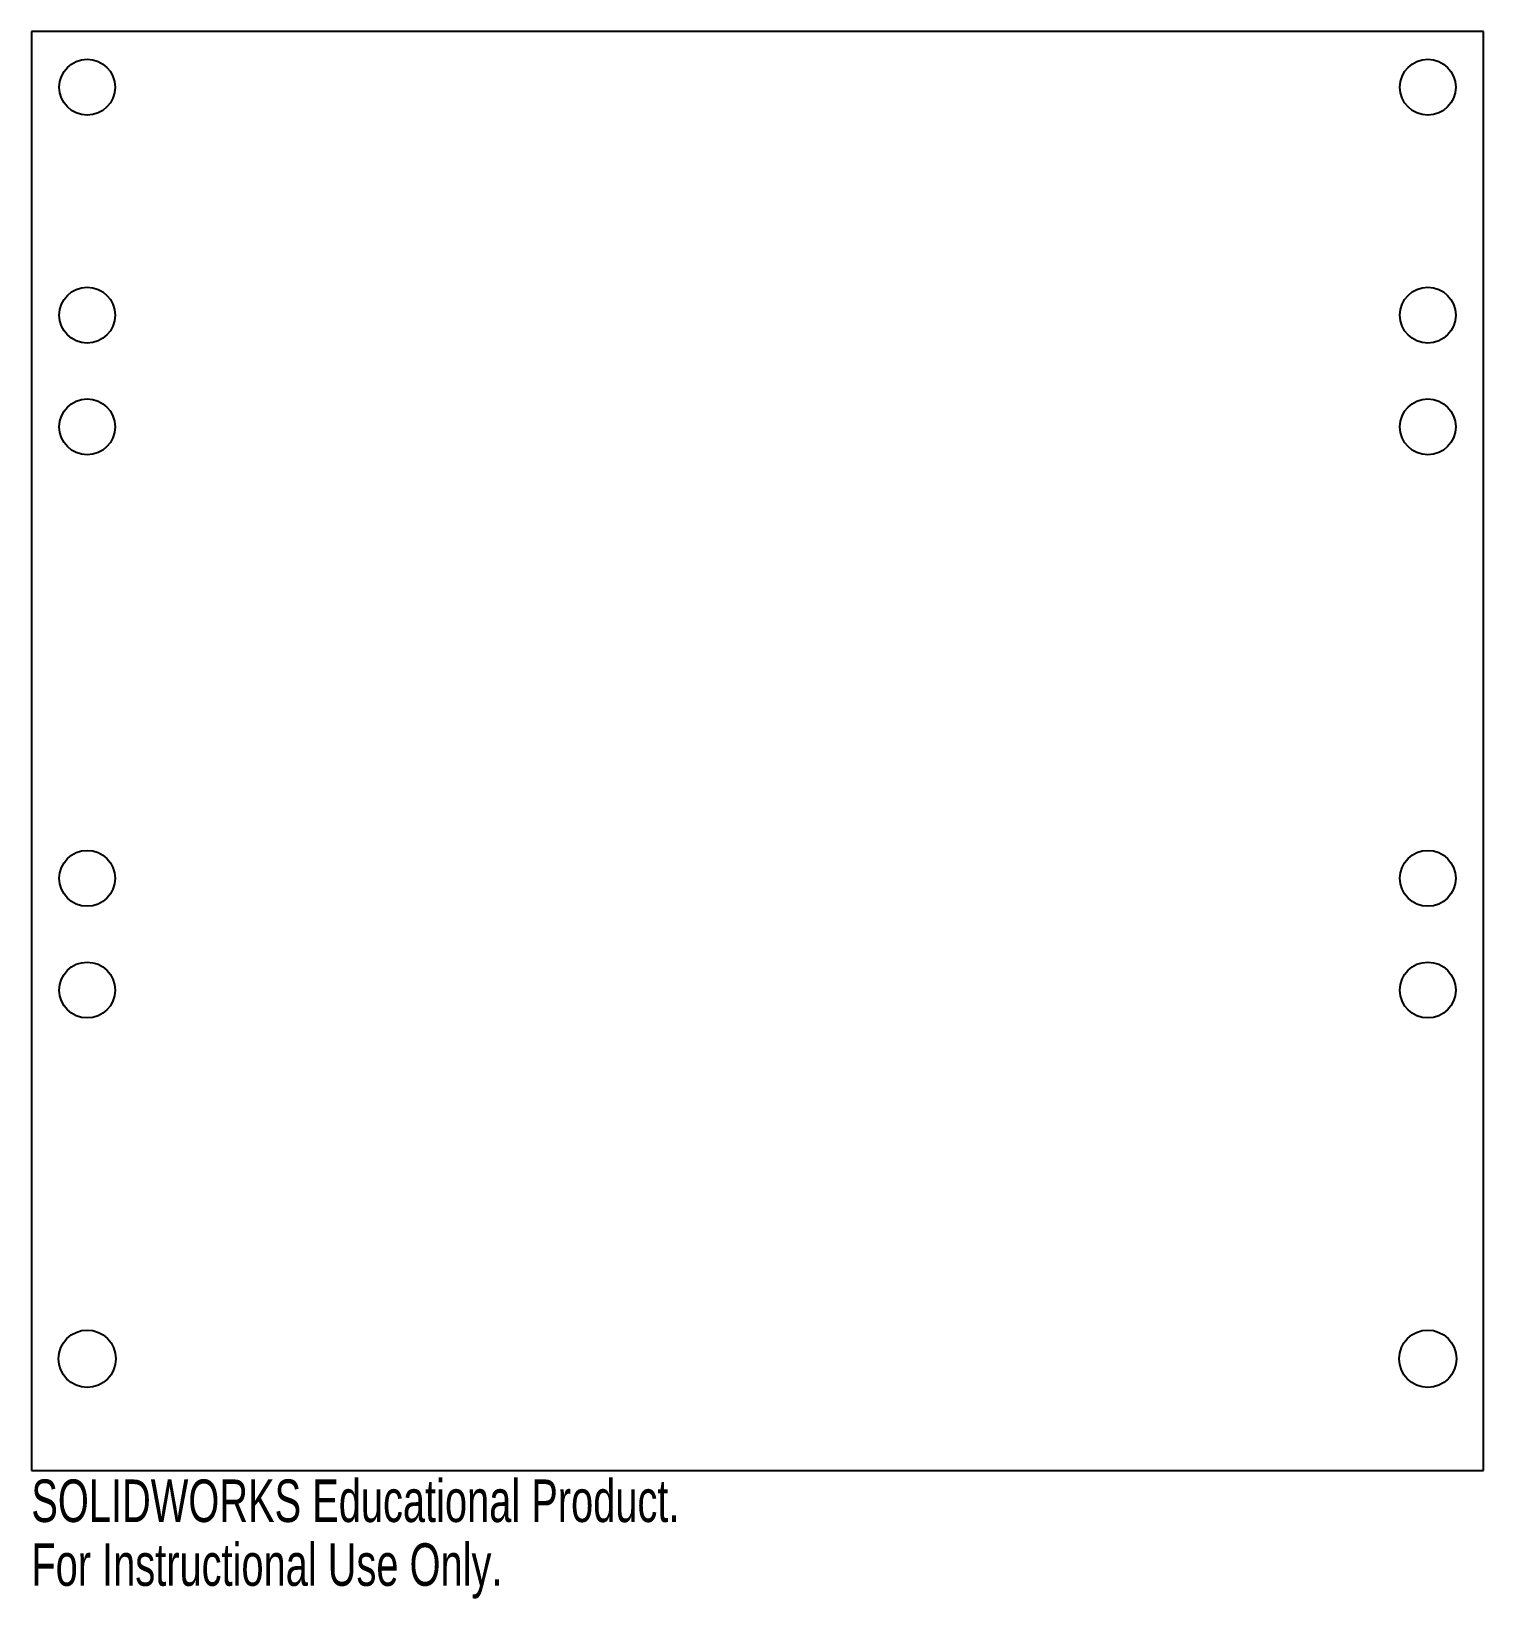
# Model space of a CAD drawing. Header units: inches. Extents: x 0 to 6.5, y -0.57 to 6.44.
import ezdxf

# ---------------------------------------------------------------- set-up
doc = ezdxf.new("R2010")
doc.units = ezdxf.units.IN
doc.header["$MEASUREMENT"] = 0
doc.styles.add('SLDTEXTSTYLE0', font='TXT', dxfattribs={"width": 0.7})

msp = doc.modelspace()

# ---------------------------------------------------------------- linework, layer by layer
at = {"color": 7, "linetype": 'Continuous', "lineweight": 25}
for p, q in [((0, 6.44), (0, 0)), ((6.5, 6.44), (0, 6.44)), ((6.5, 0), (6.5, 6.44)), ((0, 0), (6.5, 0))]:
    msp.add_line(p, q, dxfattribs=at)
for centre, radius in [((0.25, 6.19), 0.125), ((6.25, 6.19), 0.125), ((0.25, 5.17), 0.125), ((6.25, 5.17), 0.125), ((0.25, 4.67), 0.125), ((6.25, 4.67), 0.125), ((0.25, 2.65), 0.125), ((6.25, 2.65), 0.125), ((0.25, 2.15), 0.125), ((6.25, 2.15), 0.125), ((0.25, 0.5), 0.1285), ((6.25, 0.5), 0.1285)]:
    msp.add_circle(centre, radius, dxfattribs=at)

# ---------------------------------------------------------------- texts
at = {"color": 7, "linetype": 'Continuous', "char_height": 0.1903, "attachment_point": 1, "style": 'SLDTEXTSTYLE0'}
for s, insert in [('SOLIDWORKS Educational Product.', (0, -0.0401)), ('For Instructional Use Only.', (0, -0.3256))]:
    msp.add_mtext(s, dxfattribs=dict(at, insert=insert))

doc.saveas('drawing.dxf')
